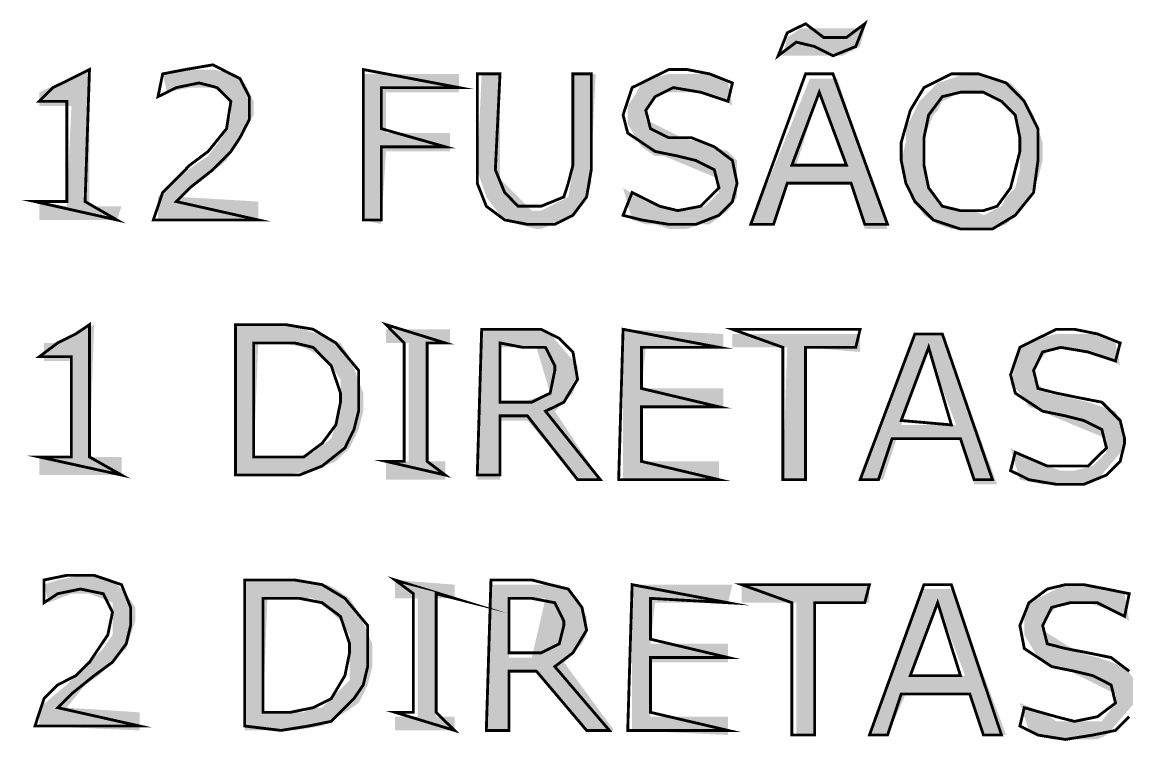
# Model space of a CAD drawing. Header units: millimetres. Extents: x 688550 to 690417, y 7458888 to 7459543.
# Drawn here: x 690041.68 to 690059.63, y 7459474.12 to 7459485.8 of the extents above; entities that cross this region are included whole.
import ezdxf

# ---------------------------------------------------------------- set-up
doc = ezdxf.new("R2010")
doc.units = ezdxf.units.MM
doc.header["$LTSCALE"] = 3
doc.header["$MEASUREMENT"] = 0
doc.layers.add('H', color=7, linetype='Continuous')
doc.layers.add('P', color=7, linetype='Continuous')

msp = doc.modelspace()

# ---------------------------------------------------------------- hatches: boundary and pattern name
at = {"layer": 'H', "linetype": 'Continuous'}
for points in [[(690054.0433513868, 7459485.25288792), (690054.1147513867, 7459485.551087922), (690054.3373513864, 7459485.698087924), (690055.3747513865, 7459485.698087924), (690055.2991513867, 7459485.404087923), (690055.0051513864, 7459485.25288792), (690054.2617513867, 7459485.25288792), (690054.0433513868, 7459485.25288792)], [(690043.2241513866, 7459482.585887922), (690041.9641513865, 7459482.585887922), (690041.9641513865, 7459482.884087924), (690042.4093513867, 7459482.808487924), (690042.4849513868, 7459484.438087922), (690041.9641513865, 7459484.438087922), (690041.9641513865, 7459484.660687923), (690042.7789513865, 7459485.030287924), (690042.7789513865, 7459482.808487924), (690043.2997513864, 7459482.808487924), (690043.2241513866, 7459482.585887922)], [(690045.5215513868, 7459482.585887922), (690043.8919513866, 7459482.585887922), (690043.8919513866, 7459482.959687921), (690044.1145513863, 7459483.182287923), (690044.4841513864, 7459483.476287924), (690044.7067513869, 7459483.623287925), (690044.9293513866, 7459483.921487922), (690045.0049513867, 7459484.068487924), (690045.0763513866, 7459484.291087925), (690045.0763513866, 7459484.438087922), (690045.0049513867, 7459484.589287922), (690044.7823513863, 7459484.736287924), (690044.4085513867, 7459484.736287924), (690044.0389513869, 7459484.660687923), (690043.9675513867, 7459484.958887925), (690044.1901513868, 7459485.030287924), (690044.5597513865, 7459485.030287924), (690044.7823513863, 7459485.030287924), (690045.1519513864, 7459484.958887925), (690045.2989513864, 7459484.811887924), (690045.4459513867, 7459484.513687922), (690045.4459513867, 7459484.291087925), (690045.0049513867, 7459483.551887924), (690044.6311513864, 7459483.253687922), (690044.2615513867, 7459482.959687921), (690045.5215513868, 7459482.884087924), (690045.5215513868, 7459482.585887922)], [(690047.5207513864, 7459482.514487923), (690047.2267513868, 7459482.585887922), (690047.2267513868, 7459484.958887925), (690048.7807513865, 7459484.958887925), (690048.7807513865, 7459484.660687923), (690047.5963513865, 7459484.660687923), (690047.5963513865, 7459483.997087922), (690048.6337513865, 7459483.997087922), (690048.6337513865, 7459483.69888792), (690047.5963513865, 7459483.69888792), (690047.5207513864, 7459482.514487923)], [(690050.0407513867, 7459482.438887923), (690049.7425513868, 7459482.514487923), (690049.4485513865, 7459482.661487922), (690049.2259513867, 7459482.959687921), (690049.0789513867, 7459483.400687924), (690049.1503513866, 7459484.958887925), (690049.4485513865, 7459484.958887925), (690049.4485513865, 7459483.476287924), (690049.4485513865, 7459483.253687922), (690049.9651513866, 7459482.737087925), (690050.1163513864, 7459482.737087925), (690050.5573513864, 7459482.959687921), (690050.6329513865, 7459483.400687924), (690050.6329513865, 7459484.958887925), (690051.0025513866, 7459484.958887925), (690050.9311513867, 7459483.476287924), (690050.9311513867, 7459483.182287923), (690050.8555513863, 7459482.959687921), (690050.7799513869, 7459482.808487924), (690050.4859513865, 7459482.585887922), (690050.1163513864, 7459482.438887923), (690050.0407513867, 7459482.438887923)], [(690052.1911513868, 7459482.438887923), (690051.9685513864, 7459482.514487923), (690051.8173513865, 7459482.514487923), (690051.5947513868, 7459482.585887922), (690051.4477513868, 7459483.106687923), (690051.8173513865, 7459482.884087924), (690052.0399513863, 7459482.808487924), (690052.2625513867, 7459482.737087925), (690052.4851513865, 7459482.737087925), (690052.7833513867, 7459482.808487924), (690053.0059513868, 7459483.03108792), (690053.0059513868, 7459483.253687922), (690052.1155513867, 7459483.623287925), (690051.9685513864, 7459483.623287925), (690051.7459513866, 7459483.774487923), (690051.5233513869, 7459484.144087924), (690051.5233513869, 7459484.438087922), (690051.6703513865, 7459484.660687923), (690051.7459513866, 7459484.811887924), (690051.8929513866, 7459484.883287922), (690052.1911513868, 7459484.958887925), (690052.5607513866, 7459484.958887925), (690052.7833513867, 7459484.958887925), (690053.0059513868, 7459484.883287922), (690053.1529513864, 7459484.811887924), (690053.2243513863, 7459484.438087922), (690053.0059513868, 7459484.589287922), (690052.5607513866, 7459484.660687923), (690052.2625513867, 7459484.660687923), (690052.0399513863, 7459484.660687923), (690051.8929513866, 7459484.513687922), (690051.8173513865, 7459484.36668792), (690051.8173513865, 7459484.215487923), (690052.4095513864, 7459483.921487922), (690052.7077513862, 7459483.845887922), (690053.1529513864, 7459483.69888792), (690053.2999513868, 7459483.551887924), (690053.2999513868, 7459483.329287922), (690053.2999513868, 7459483.106687923), (690053.2999513868, 7459482.959687921), (690053.1529513864, 7459482.737087925), (690052.8547513866, 7459482.514487923), (690052.7077513862, 7459482.514487923), (690052.4851513865, 7459482.438887923), (690052.1911513868, 7459482.438887923)], [(690057.0043513867, 7459482.438887923), (690056.7817513866, 7459482.438887923), (690056.5591513865, 7459482.514487923), (690056.3365513867, 7459482.661487922), (690056.1139513867, 7459483.03108792), (690055.9669513867, 7459483.551887924), (690056.0425513868, 7459483.845887922), (690056.0425513868, 7459484.068487924), (690056.2651513865, 7459484.513687922), (690056.5591513865, 7459484.811887924), (690056.7817513866, 7459484.883287922), (690057.0043513867, 7459484.958887925), (690057.2269513864, 7459484.958887925), (690057.525151387, 7459484.883287922), (690057.7435513865, 7459484.811887924), (690057.8947513867, 7459484.660687923), (690058.1173513865, 7459484.291087925), (690058.2643513868, 7459483.845887922), (690058.2643513868, 7459483.551887924), (690058.1887513867, 7459483.253687922), (690057.9661513866, 7459482.808487924), (690057.6721513866, 7459482.514487923), (690057.4495513865, 7459482.438887923), (690057.2269513864, 7459482.438887923), (690057.3025513865, 7459482.661487922), (690057.5965513869, 7459482.808487924), (690057.6721513866, 7459482.959687921), (690057.8191513866, 7459483.106687923), (690057.8947513867, 7459483.400687924), (690057.8947513867, 7459483.623287925), (690057.8947513867, 7459483.921487922), (690057.8191513866, 7459484.291087925), (690057.7435513865, 7459484.36668792), (690057.5965513869, 7459484.513687922), (690057.3025513865, 7459484.660687923), (690056.9287513862, 7459484.660687923), (690056.6347513866, 7459484.513687922), (690056.5591513865, 7459484.36668792), (690056.4877513866, 7459484.291087925), (690056.3365513867, 7459483.921487922), (690056.3365513867, 7459483.476287924), (690056.4121513868, 7459483.106687923), (690056.6347513866, 7459482.808487924), (690056.9287513862, 7459482.737087925), (690057.1513513867, 7459482.737087925), (690057.3025513865, 7459482.661487922), (690057.2269513864, 7459482.438887923), (690057.0043513867, 7459482.438887923)], [(690055.3747513865, 7459482.438887923), (690055.1521513867, 7459483.182287923), (690054.1147513867, 7459483.182287923), (690054.2617513867, 7459483.476287924), (690055.0765513863, 7459483.476287924), (690054.6355513866, 7459484.660687923), (690054.2617513867, 7459483.476287924), (690054.1147513867, 7459483.182287923), (690053.8921513862, 7459482.514487923), (690053.5225513865, 7459482.514487923), (690054.4843513868, 7459484.883287922), (690054.9295513866, 7459484.883287922), (690055.7443513869, 7459482.438887923), (690055.3747513865, 7459482.438887923)], [(690043.2997513864, 7459478.440487923), (690041.9641513865, 7459478.440487923), (690041.9641513865, 7459478.734487921), (690042.4849513868, 7459478.734487921), (690042.4849513868, 7459480.292687923), (690042.0397513866, 7459480.292687923), (690042.0397513866, 7459480.586687923), (690042.186751387, 7459480.586687923), (690042.8545513869, 7459480.884887923), (690042.7789513865, 7459478.734487921), (690043.2997513864, 7459478.734487921), (690043.2997513864, 7459478.440487923)], [(690045.7441513865, 7459478.440487923), (690045.1519513864, 7459478.440487923), (690045.1519513864, 7459480.884887923), (690045.9667513863, 7459480.884887923), (690046.2607513866, 7459480.80928792), (690046.4833513864, 7459480.733687925), (690046.6345513862, 7459480.662287924), (690046.8571513867, 7459480.586687923), (690047.0041513867, 7459480.364087922), (690047.2267513868, 7459479.771887922), (690047.2267513868, 7459479.477887921), (690047.1511513863, 7459479.179687925), (690047.0041513867, 7459478.881487923), (690046.7815513866, 7459478.663087922), (690046.4119513865, 7459478.511887925), (690045.8911513869, 7459478.440487923), (690045.8911513869, 7459478.734487921), (690046.1137513866, 7459478.734487921), (690046.2607513866, 7459478.734487921), (690046.4119513865, 7459478.810087921), (690046.7059513868, 7459479.032687923), (690046.8571513867, 7459479.477887921), (690046.8571513867, 7459479.624887923), (690046.8571513867, 7459479.994487924), (690046.7059513868, 7459480.217087923), (690046.5589513868, 7459480.364087922), (690046.2607513866, 7459480.515287925), (690045.8911513869, 7459480.586687923), (690045.5215513868, 7459480.586687923), (690045.4459513867, 7459478.734487921), (690045.8911513869, 7459478.734487921), (690045.8911513869, 7459478.440487923), (690045.7441513865, 7459478.440487923)], [(690047.5963513865, 7459478.364887923), (690047.5963513865, 7459478.663087922), (690047.9659513866, 7459478.663087922), (690047.9659513866, 7459480.586687923), (690047.5963513865, 7459480.586687923), (690047.5963513865, 7459480.80928792), (690048.6337513865, 7459480.80928792), (690048.6337513865, 7459480.586687923), (690048.2641513865, 7459480.586687923), (690048.2641513865, 7459478.663087922), (690048.5581513868, 7459478.663087922), (690048.5581513868, 7459478.364887923), (690047.5963513865, 7459478.364887923)], [(690050.7085513866, 7459478.364887923), (690049.8937513867, 7459479.326687924), (690049.4485513865, 7459479.326687924), (690049.4485513865, 7459479.624887923), (690049.8181513866, 7459479.624887923), (690050.2633513868, 7459479.771887922), (690050.0407513867, 7459480.515287925), (690049.8181513866, 7459480.515287925), (690049.4485513865, 7459480.515287925), (690049.4485513865, 7459479.624887923), (690049.4485513865, 7459479.326687924), (690049.4485513865, 7459478.364887923), (690049.0789513867, 7459478.364887923), (690049.1503513866, 7459480.80928792), (690049.8181513866, 7459480.80928792), (690050.1163513864, 7459480.80928792), (690050.2633513868, 7459480.733687925), (690050.7085513866, 7459480.217087923), (690050.7085513866, 7459479.994487924), (690050.6329513865, 7459479.771887922), (690050.3389513869, 7459479.477887921), (690051.0781513867, 7459478.364887923), (690050.7085513866, 7459478.364887923)], [(690053.0059513868, 7459478.364887923), (690051.4477513868, 7459478.364887923), (690051.4477513868, 7459480.80928792), (690053.0773513867, 7459480.733687925), (690053.0773513867, 7459480.515287925), (690051.8173513865, 7459480.515287925), (690051.7459513866, 7459479.847487925), (690053.0773513867, 7459479.847487925), (690053.0773513867, 7459479.549287923), (690051.7459513866, 7459479.549287923), (690051.7459513866, 7459478.663087922), (690053.0059513868, 7459478.663087922), (690053.0059513868, 7459478.364887923)], [(690054.0433513868, 7459478.364887923), (690054.1147513867, 7459480.515287925), (690053.2243513863, 7459480.515287925), (690053.2243513863, 7459480.733687925), (690055.2991513867, 7459480.733687925), (690055.2991513867, 7459480.439687922), (690054.4129513865, 7459480.515287925), (690054.4129513865, 7459478.364887923), (690054.0433513868, 7459478.364887923)], [(690057.1513513867, 7459478.289287923), (690056.9287513862, 7459479.032687923), (690056.8573513863, 7459479.255287925), (690056.4121513868, 7459480.439687922), (690055.9669513867, 7459479.255287925), (690056.8573513863, 7459479.255287925), (690056.9287513862, 7459479.032687923), (690055.8913513866, 7459479.032687923), (690055.6729513863, 7459478.364887923), (690055.2991513867, 7459478.364887923), (690056.1895513864, 7459480.733687925), (690056.6347513866, 7459480.733687925), (690057.525151387, 7459478.289287923), (690057.1513513867, 7459478.289287923)], [(690058.4869513866, 7459478.289287923), (690058.2643513868, 7459478.289287923), (690057.8947513867, 7459478.364887923), (690057.7435513865, 7459478.881487923), (690058.1173513865, 7459478.663087922), (690058.3399513866, 7459478.587487925), (690058.5583513865, 7459478.511887925), (690058.7809513869, 7459478.511887925), (690059.0791513867, 7459478.587487925), (690059.2261513864, 7459478.734487921), (690059.3017513865, 7459478.810087921), (690059.3017513865, 7459479.032687923), (690058.4113513865, 7459479.402287921), (690058.2643513868, 7459479.477887921), (690058.0417513864, 7459479.549287923), (690057.8947513867, 7459479.771887922), (690057.7435513865, 7459479.918887923), (690057.8191513866, 7459480.217087923), (690057.8947513867, 7459480.515287925), (690058.0417513864, 7459480.586687923), (690058.1887513867, 7459480.662287924), (690058.4869513866, 7459480.733687925), (690058.8565513866, 7459480.733687925), (690059.0791513867, 7459480.733687925), (690059.4487513868, 7459480.586687923), (690059.5243513866, 7459480.217087923), (690059.3017513865, 7459480.364087922), (690058.7095513863, 7459480.515287925), (690058.3399513866, 7459480.439687922), (690058.1173513865, 7459480.217087923), (690058.1173513865, 7459479.994487924), (690058.3399513866, 7459479.771887922), (690058.7095513863, 7459479.696287922), (690059.0035513866, 7459479.624887923), (690059.4487513868, 7459479.477887921), (690059.5957513865, 7459479.104087922), (690059.5957513865, 7459478.881487923), (690059.1547513865, 7459478.364887923), (690059.0035513866, 7459478.289287923), (690058.7809513869, 7459478.289287923), (690058.4869513866, 7459478.289287923)], [(690043.5937513867, 7459474.290887923), (690041.9641513865, 7459474.362287925), (690041.9641513865, 7459474.660487921), (690042.4093513867, 7459475.030087925), (690042.5563513867, 7459475.181287922), (690042.7789513865, 7459475.399687923), (690043.0015513866, 7459475.622287924), (690043.1527513867, 7459475.844887921), (690043.1527513867, 7459475.996087921), (690043.1527513867, 7459476.214487921), (690043.1527513867, 7459476.365687924), (690042.7789513865, 7459476.512687921), (690042.6319513865, 7459476.512687921), (690042.4849513868, 7459476.512687921), (690042.1153513864, 7459476.365687924), (690042.0397513866, 7459476.659687922), (690042.2623513864, 7459476.735287922), (690042.6319513865, 7459476.810887923), (690042.9301513863, 7459476.810887923), (690043.1527513867, 7459476.735287922), (690043.3753513865, 7459476.512687921), (690043.5223513868, 7459476.290087924), (690043.5223513868, 7459476.067487922), (690043.3753513865, 7459475.622287924), (690043.0771513866, 7459475.328287921), (690042.9301513863, 7459475.181287922), (690042.7075513866, 7459475.030087925), (690042.4093513867, 7459474.660487921), (690043.5937513867, 7459474.584887921), (690043.5937513867, 7459474.290887923)], [(690045.8911513869, 7459474.290887923), (690045.2989513864, 7459474.290887923), (690045.2989513864, 7459476.735287922), (690046.1137513866, 7459476.735287922), (690046.4119513865, 7459476.659687922), (690046.6345513862, 7459476.659687922), (690046.7815513866, 7459476.588287921), (690047.0041513867, 7459476.437087923), (690047.1511513863, 7459476.214487921), (690047.3737513868, 7459475.697887924), (690047.3737513868, 7459475.328287921), (690047.2981513867, 7459475.030087925), (690047.1511513863, 7459474.736087924), (690046.9285513866, 7459474.584887921), (690046.5589513868, 7459474.362287925), (690046.1137513866, 7459474.290887923), (690046.0423513867, 7459474.584887921), (690046.2607513866, 7459474.584887921), (690046.4119513865, 7459474.660487921), (690046.5589513868, 7459474.660487921), (690046.8571513867, 7459474.958687923), (690047.0041513867, 7459475.105687922), (690047.0041513867, 7459475.399687923), (690047.0041513867, 7459475.475287923), (690047.0041513867, 7459475.844887921), (690046.8571513867, 7459476.067487922), (690046.7059513868, 7459476.214487921), (690046.4119513865, 7459476.437087923), (690046.0423513867, 7459476.437087923), (690045.6685513865, 7459476.437087923), (690045.5971513866, 7459474.584887921), (690046.0423513867, 7459474.584887921), (690046.1137513866, 7459474.290887923), (690045.8911513869, 7459474.290887923)], [(690047.7433513869, 7459474.290887923), (690047.7433513869, 7459474.513487922), (690048.1129513866, 7459474.513487922), (690048.1129513866, 7459476.437087923), (690047.7433513869, 7459476.437087923), (690047.7433513869, 7459476.735287922), (690048.7093513866, 7459476.659687922), (690048.7093513866, 7459476.437087923), (690048.4111513868, 7459476.437087923), (690048.4111513868, 7459474.513487922), (690048.7093513866, 7459474.513487922), (690048.7093513866, 7459474.290887923), (690047.7433513869, 7459474.290887923)], [(690050.8555513863, 7459474.290887923), (690050.0407513867, 7459475.252687921), (690049.5955513868, 7459475.252687921), (690049.5955513868, 7459475.475287923), (690049.9651513866, 7459475.475287923), (690050.1877513863, 7459476.437087923), (690049.5955513868, 7459476.437087923), (690049.5955513868, 7459475.475287923), (690049.5955513868, 7459475.252687921), (690049.5955513868, 7459474.290887923), (690049.2259513867, 7459474.290887923), (690049.3015513865, 7459476.659687922), (690049.9651513866, 7459476.659687922), (690050.2633513868, 7459476.659687922), (690050.4103513868, 7459476.659687922), (690050.6329513865, 7459476.512687921), (690050.8555513863, 7459476.143087923), (690050.8555513863, 7459475.844887921), (690050.7799513869, 7459475.697887924), (690050.4859513865, 7459475.399687923), (690051.3007513864, 7459474.290887923), (690050.8555513863, 7459474.290887923)], [(690053.1529513864, 7459474.215287923), (690051.5947513868, 7459474.290887923), (690051.5947513868, 7459476.659687922), (690053.2243513863, 7459476.659687922), (690053.1529513864, 7459476.365687924), (690051.9685513864, 7459476.365687924), (690051.8929513866, 7459475.697887924), (690053.1529513864, 7459475.697887924), (690053.1529513864, 7459475.399687923), (690051.8929513866, 7459475.399687923), (690051.8929513866, 7459474.513487922), (690053.1529513864, 7459474.513487922), (690053.1529513864, 7459474.215287923)], [(690054.2617513867, 7459474.215287923), (690054.2617513867, 7459476.365687924), (690053.3755513869, 7459476.365687924), (690053.3755513869, 7459476.659687922), (690055.4503513866, 7459476.659687922), (690055.4503513866, 7459476.365687924), (690054.5599513869, 7459476.365687924), (690054.5599513869, 7459474.215287923), (690054.2617513867, 7459474.215287923)], [(690058.7095513863, 7459474.143887924), (690058.4113513865, 7459474.143887924), (690058.0417513864, 7459474.290887923), (690057.8947513867, 7459474.736087924), (690058.2643513868, 7459474.584887921), (690058.4869513866, 7459474.437887922), (690058.7095513863, 7459474.437887922), (690058.9321513867, 7459474.437887922), (690059.2261513864, 7459474.437887922), (690059.4487513868, 7459474.736087924), (690059.4487513868, 7459474.883087923), (690058.5583513865, 7459475.328287921), (690058.4113513865, 7459475.328287921), (690058.1887513867, 7459475.475287923), (690057.9661513866, 7459475.844887921), (690057.9661513866, 7459476.143087923), (690058.0417513864, 7459476.365687924), (690058.1887513867, 7459476.437087923), (690058.3399513866, 7459476.512687921), (690058.6339513866, 7459476.659687922), (690058.8565513866, 7459476.659687922), (690059.2261513864, 7459476.588287921), (690059.4487513868, 7459476.588287921), (690059.5957513865, 7459476.512687921), (690059.6713513866, 7459476.067487922), (690059.4487513868, 7459476.214487921), (690059.0035513866, 7459476.365687924), (690058.7095513863, 7459476.365687924), (690058.4869513866, 7459476.290087924), (690058.2643513868, 7459476.067487922), (690058.2643513868, 7459475.920487921), (690058.8565513866, 7459475.550887923), (690059.1547513865, 7459475.475287923), (690059.5957513865, 7459475.328287921), (690059.8183513866, 7459475.030087925), (690059.8183513866, 7459474.807487923), (690059.3017513865, 7459474.215287923), (690059.1547513865, 7459474.143887924), (690058.9321513867, 7459474.143887924), (690058.7095513863, 7459474.143887924)], [(690057.3025513865, 7459474.215287923), (690057.0799513868, 7459474.883087923), (690057.0043513867, 7459475.181287922), (690056.5591513865, 7459476.365687924), (690056.1139513867, 7459475.181287922), (690057.0043513867, 7459475.181287922), (690057.0799513868, 7459474.883087923), (690056.0425513868, 7459474.883087923), (690055.7443513869, 7459474.215287923), (690055.4503513866, 7459474.215287923), (690056.3365513867, 7459476.588287921), (690056.7817513866, 7459476.588287921), (690057.6721513866, 7459474.215287923), (690057.3025513865, 7459474.215287923)]]:
    msp.add_hatch(color=256, dxfattribs=at).paths.add_polyline_path(points)

# ---------------------------------------------------------------- linework, layer by layer
at = {"layer": 'P', "const_width": 0.0462}
for points in [[(690055.3747513865, 7459485.773687921), (690055.0765513863, 7459485.551087922), (690054.7069513865, 7459485.551087922), (690054.4129513865, 7459485.773687921), (690054.1147513867, 7459485.626687925), (690053.9677513867, 7459485.25288792), (690054.2617513867, 7459485.475487922), (690054.5599513869, 7459485.404087923), (690054.8581513867, 7459485.25288792), (690055.2277513868, 7459485.404087923), (690055.3747513865, 7459485.773687921), (690055.3747513865, 7459485.773687921)], [(690045.5215513868, 7459482.585887922), (690044.1901513868, 7459482.884087924), (690044.4085513867, 7459483.106687923), (690044.7823513863, 7459483.400687924), (690045.0763513866, 7459483.69888792), (690045.223351387, 7459483.921487922), (690045.3745513868, 7459484.215487923), (690045.3745513868, 7459484.589287922), (690045.223351387, 7459484.883287922), (690044.7823513863, 7459485.105887922), (690044.3371513868, 7459485.030287924), (690043.9675513867, 7459484.958887925), (690043.8919513866, 7459484.589287922), (690044.1901513868, 7459484.736287924), (690044.5597513865, 7459484.811887924), (690044.8537513865, 7459484.736287924), (690045.0763513866, 7459484.513687922), (690045.0049513867, 7459484.068487924), (690044.7067513869, 7459483.69888792), (690044.4085513867, 7459483.476287924), (690044.1901513868, 7459483.253687922), (690043.9675513867, 7459483.03108792), (690043.8163513865, 7459482.585887922), (690045.5215513868, 7459482.585887922), (690045.5215513868, 7459482.585887922)], [(690043.2241513866, 7459482.585887922), (690042.7075513866, 7459482.884087924), (690042.7789513865, 7459485.030287924), (690042.4849513868, 7459484.883287922), (690042.186751387, 7459484.736287924), (690041.9641513865, 7459484.513687922), (690042.4093513867, 7459484.513687922), (690042.4093513867, 7459482.884087924), (690041.8927513866, 7459482.884087924), (690043.2241513866, 7459482.585887922), (690043.2241513866, 7459482.585887922)], [(690048.7807513865, 7459484.736287924), (690047.2267513868, 7459485.030287924), (690047.2267513868, 7459482.585887922), (690047.5207513864, 7459482.585887922), (690047.5207513864, 7459483.774487923), (690048.5581513868, 7459483.774487923), (690047.5207513864, 7459484.068487924), (690047.5207513864, 7459484.736287924), (690048.7807513865, 7459484.736287924), (690048.7807513865, 7459484.736287924)], [(690050.9311513867, 7459483.551887924), (690050.9311513867, 7459484.958887925), (690050.6329513865, 7459484.958887925), (690050.6329513865, 7459483.476287924), (690050.5573513864, 7459483.182287923), (690050.4859513865, 7459482.959687921), (690050.1163513864, 7459482.808487924), (690049.7425513868, 7459482.808487924), (690049.5241513866, 7459483.03108792), (690049.3729513864, 7459483.400687924), (690049.4485513865, 7459484.958887925), (690049.0789513867, 7459484.958887925), (690049.0789513867, 7459483.551887924), (690049.0789513867, 7459483.182287923), (690049.2259513867, 7459482.808487924), (690049.5241513866, 7459482.585887922), (690049.8937513867, 7459482.514487923), (690050.3389513869, 7459482.514487923), (690050.6329513865, 7459482.661487922), (690050.8555513863, 7459482.959687921), (690050.9311513867, 7459483.400687924), (690050.9311513867, 7459483.551887924), (690050.9311513867, 7459483.551887924)], [(690053.2999513868, 7459483.182287923), (690053.2243513863, 7459483.551887924), (690052.9303513867, 7459483.774487923), (690052.5607513866, 7459483.921487922), (690052.1911513868, 7459483.921487922), (690051.8929513866, 7459484.068487924), (690051.8173513865, 7459484.36668792), (690051.9685513864, 7459484.589287922), (690052.2625513867, 7459484.736287924), (690052.7077513862, 7459484.660687923), (690053.1529513864, 7459484.513687922), (690053.2243513863, 7459484.811887924), (690052.8547513866, 7459484.958887925), (690052.4851513865, 7459485.030287924), (690052.1911513868, 7459485.030287924), (690051.8929513866, 7459484.883287922), (690051.5947513868, 7459484.736287924), (690051.4477513868, 7459484.291087925), (690051.5233513869, 7459483.997087922), (690051.9685513864, 7459483.69888792), (690052.3381513865, 7459483.623287925), (690052.6321513868, 7459483.551887924), (690052.9303513867, 7459483.400687924), (690053.0059513868, 7459483.106687923), (690052.7077513862, 7459482.808487924), (690052.3381513865, 7459482.737087925), (690052.0399513863, 7459482.808487924), (690051.5947513868, 7459483.03108792), (690051.4477513868, 7459482.661487922), (690051.7459513866, 7459482.585887922), (690052.1911513868, 7459482.514487923), (690052.6321513868, 7459482.514487923), (690053.0059513868, 7459482.661487922), (690053.2243513863, 7459482.884087924), (690053.2999513868, 7459483.182287923), (690053.2999513868, 7459483.182287923), (690053.2999513868, 7459483.182287923)], [(690055.7443513869, 7459482.514487923), (690054.8581513867, 7459484.958887925), (690054.4129513865, 7459484.958887925), (690053.5225513865, 7459482.514487923), (690053.8921513862, 7459482.514487923), (690054.1147513867, 7459483.182287923), (690055.1521513867, 7459483.182287923), (690055.3747513865, 7459482.514487923), (690055.7443513869, 7459482.514487923), (690055.7443513869, 7459482.514487923)], [(690057.8947513867, 7459484.589287922), (690057.6721513866, 7459484.811887924), (690057.2269513864, 7459484.958887925), (690056.7817513866, 7459484.958887925), (690056.3365513867, 7459484.736287924), (690056.1139513867, 7459484.36668792), (690055.9669513867, 7459483.845887922), (690055.9669513867, 7459483.551887924), (690056.0425513868, 7459483.182287923), (690056.1895513864, 7459482.884087924), (690056.4877513866, 7459482.585887922), (690056.9287513862, 7459482.438887923), (690057.4495513865, 7459482.438887923), (690057.8191513866, 7459482.661487922), (690058.1173513865, 7459483.03108792), (690058.1887513867, 7459483.551887924), (690058.1887513867, 7459484.068487924), (690057.9661513866, 7459484.513687922), (690057.8947513867, 7459484.589287922), (690057.8947513867, 7459484.589287922)], [(690055.0765513863, 7459483.476287924), (690054.1903513864, 7459483.476287924), (690054.6355513866, 7459484.660687923), (690055.0765513863, 7459483.476287924), (690055.0765513863, 7459483.476287924)], [(690057.8947513867, 7459483.69888792), (690057.7435513865, 7459483.106687923), (690057.525151387, 7459482.808487924), (690057.3025513865, 7459482.737087925), (690056.9287513862, 7459482.737087925), (690056.6347513866, 7459482.808487924), (690056.4121513868, 7459483.106687923), (690056.3365513867, 7459483.476287924), (690056.3365513867, 7459483.921487922), (690056.4121513868, 7459484.291087925), (690056.6347513866, 7459484.589287922), (690056.9287513862, 7459484.660687923), (690057.3025513865, 7459484.660687923), (690057.5965513869, 7459484.513687922), (690057.8191513866, 7459484.291087925), (690057.8947513867, 7459483.921487922), (690057.8947513867, 7459483.69888792), (690057.8947513867, 7459483.69888792)], [(690043.2997513864, 7459478.440487923), (690042.7789513865, 7459478.734487921), (690042.7789513865, 7459480.884887923), (690042.5563513867, 7459480.733687925), (690042.2623513864, 7459480.586687923), (690041.9641513865, 7459480.364087922), (690042.4849513868, 7459480.364087922), (690042.4849513868, 7459478.734487921), (690041.9641513865, 7459478.734487921), (690043.2997513864, 7459478.440487923), (690043.2997513864, 7459478.440487923)], [(690047.1511513863, 7459479.624887923), (690047.1511513863, 7459480.14148792), (690046.7815513866, 7459480.586687923), (690046.4119513865, 7459480.80928792), (690045.9667513863, 7459480.884887923), (690045.1519513864, 7459480.884887923), (690045.1519513864, 7459478.440487923), (690045.7441513865, 7459478.440487923), (690046.1893513867, 7459478.440487923), (690046.5589513868, 7459478.587487925), (690046.9285513866, 7459478.881487923), (690047.0755513869, 7459479.179687925), (690047.1511513863, 7459479.477887921), (690047.1511513863, 7459479.624887923), (690047.1511513863, 7459479.624887923)], [(690048.5581513868, 7459478.440487923), (690048.2641513865, 7459478.663087922), (690048.2641513865, 7459480.586687923), (690048.5581513868, 7459480.586687923), (690047.5963513865, 7459480.884887923), (690047.8903513865, 7459480.586687923), (690047.8903513865, 7459478.663087922), (690047.5963513865, 7459478.663087922), (690048.5581513868, 7459478.440487923), (690048.5581513868, 7459478.440487923)], [(690051.0781513867, 7459478.364887923), (690050.1877513863, 7459479.477887921), (690050.4859513865, 7459479.624887923), (690050.7085513866, 7459479.994487924), (690050.6329513865, 7459480.439687922), (690050.4103513868, 7459480.662287924), (690050.1163513864, 7459480.80928792), (690049.8181513866, 7459480.80928792), (690049.1503513866, 7459480.80928792), (690049.0789513867, 7459478.440487923), (690049.4485513865, 7459478.440487923), (690049.4485513865, 7459479.402287921), (690049.8937513867, 7459479.402287921), (690050.7085513866, 7459478.364887923), (690051.0781513867, 7459478.364887923), (690051.0781513867, 7459478.364887923)], [(690053.0059513868, 7459478.364887923), (690051.7459513866, 7459478.663087922), (690051.7459513866, 7459479.549287923), (690053.0059513868, 7459479.549287923), (690051.7459513866, 7459479.847487925), (690051.7459513866, 7459480.515287925), (690053.0059513868, 7459480.515287925), (690051.4477513868, 7459480.80928792), (690051.3763513865, 7459478.364887923), (690053.0059513868, 7459478.364887923), (690053.0059513868, 7459478.364887923)], [(690055.2277513868, 7459480.515287925), (690055.2991513867, 7459480.80928792), (690053.2243513863, 7459480.80928792), (690054.0433513868, 7459480.515287925), (690054.0433513868, 7459478.364887923), (690054.4129513865, 7459478.364887923), (690054.4129513865, 7459480.515287925), (690055.2277513868, 7459480.515287925), (690055.2277513868, 7459480.515287925)], [(690059.5957513865, 7459479.032687923), (690059.5243513866, 7459479.326687924), (690059.2261513864, 7459479.624887923), (690058.8565513866, 7459479.696287922), (690058.4869513866, 7459479.771887922), (690058.1887513867, 7459479.847487925), (690058.1173513865, 7459480.14148792), (690058.2643513868, 7459480.439687922), (690058.5583513865, 7459480.515287925), (690059.0035513866, 7459480.439687922), (690059.4487513868, 7459480.292687923), (690059.5243513866, 7459480.586687923), (690059.1547513865, 7459480.733687925), (690058.7809513869, 7459480.80928792), (690058.4869513866, 7459480.80928792), (690058.1887513867, 7459480.662287924), (690057.8947513867, 7459480.515287925), (690057.7435513865, 7459480.070087921), (690057.8191513866, 7459479.771887922), (690058.2643513868, 7459479.477887921), (690058.6339513866, 7459479.402287921), (690058.9321513867, 7459479.326687924), (690059.2261513864, 7459479.179687925), (690059.3017513865, 7459478.881487923), (690059.0035513866, 7459478.587487925), (690058.6339513866, 7459478.587487925), (690058.3399513866, 7459478.587487925), (690057.8191513866, 7459478.810087921), (690057.7435513865, 7459478.511887925), (690058.0417513864, 7459478.364887923), (690058.4869513866, 7459478.289287923), (690058.9321513867, 7459478.289287923), (690059.3017513865, 7459478.440487923), (690059.5243513866, 7459478.663087922), (690059.5957513865, 7459478.957087923), (690059.5957513865, 7459479.032687923), (690059.5957513865, 7459479.032687923)], [(690046.8571513867, 7459479.624887923), (690046.7815513866, 7459479.255287925), (690046.5589513868, 7459478.957087923), (690046.2607513866, 7459478.734487921), (690045.8911513869, 7459478.734487921), (690045.4459513867, 7459478.734487921), (690045.4459513867, 7459480.586687923), (690045.7441513865, 7459480.586687923), (690046.1137513866, 7459480.586687923), (690046.4119513865, 7459480.515287925), (690046.7059513868, 7459480.217087923), (690046.8571513867, 7459479.771887922), (690046.8571513867, 7459479.624887923), (690046.8571513867, 7459479.624887923)], [(690050.3389513869, 7459480.14148792), (690050.2633513868, 7459479.771887922), (690049.9651513866, 7459479.624887923), (690049.4485513865, 7459479.624887923), (690049.4485513865, 7459480.586687923), (690049.8181513866, 7459480.515287925), (690050.1877513863, 7459480.515287925), (690050.3389513869, 7459480.217087923), (690050.3389513869, 7459480.14148792), (690050.3389513869, 7459480.14148792)], [(690057.4495513865, 7459478.364887923), (690056.6347513866, 7459480.733687925), (690056.1895513864, 7459480.733687925), (690055.2991513867, 7459478.364887923), (690055.5973513866, 7459478.364887923), (690055.8199513867, 7459479.032687923), (690056.9287513862, 7459479.032687923), (690057.1513513867, 7459478.364887923), (690057.4495513865, 7459478.364887923), (690057.4495513865, 7459478.364887923)], [(690056.7817513866, 7459479.255287925), (690055.9669513867, 7459479.326687924), (690056.4121513868, 7459480.515287925), (690056.7817513866, 7459479.255287925), (690056.7817513866, 7459479.255287925)], [(690043.5937513867, 7459474.362287925), (690042.2623513864, 7459474.660487921), (690042.4849513868, 7459474.883087923), (690042.8545513869, 7459475.181287922), (690043.1527513867, 7459475.399687923), (690043.3753513865, 7459475.697887924), (690043.4467513864, 7459475.996087921), (690043.4467513864, 7459476.290087924), (690043.2997513864, 7459476.659687922), (690042.8545513869, 7459476.810887923), (690042.4093513867, 7459476.810887923), (690042.0397513866, 7459476.735287922), (690042.0397513866, 7459476.365687924), (690042.2623513864, 7459476.512687921), (690042.6319513865, 7459476.588287921), (690043.0015513866, 7459476.512687921), (690043.1527513867, 7459476.214487921), (690043.0771513866, 7459475.844887921), (690042.7789513865, 7459475.399687923), (690042.5563513867, 7459475.181287922), (690042.2623513864, 7459475.030087925), (690042.0397513866, 7459474.807487923), (690041.8927513866, 7459474.362287925), (690043.5937513867, 7459474.362287925), (690043.5937513867, 7459474.362287925)], [(690047.2981513867, 7459475.550887923), (690047.2981513867, 7459475.996087921), (690046.9285513866, 7459476.437087923), (690046.5589513868, 7459476.659687922), (690046.1137513866, 7459476.735287922), (690045.2989513864, 7459476.735287922), (690045.2989513864, 7459474.362287925), (690045.8911513869, 7459474.290887923), (690046.3363513864, 7459474.362287925), (690046.7059513868, 7459474.437887922), (690047.0755513869, 7459474.807487923), (690047.2267513868, 7459475.030087925), (690047.2981513867, 7459475.328287921), (690047.2981513867, 7459475.550887923), (690047.2981513867, 7459475.550887923)], [(690048.7093513866, 7459474.290887923), (690048.4111513868, 7459474.584887921), (690048.4111513868, 7459476.512687921), (690048.7093513866, 7459476.437087923), (690047.7433513869, 7459476.735287922), (690048.0415513867, 7459476.512687921), (690048.0415513867, 7459474.584887921), (690047.7433513869, 7459474.584887921), (690048.7093513866, 7459474.290887923), (690048.7093513866, 7459474.290887923)], [(690051.2251513867, 7459474.290887923), (690050.3389513869, 7459475.328287921), (690050.6329513865, 7459475.550887923), (690050.8555513863, 7459475.920487921), (690050.7799513869, 7459476.290087924), (690050.5573513864, 7459476.588287921), (690050.2633513868, 7459476.659687922), (690049.9651513866, 7459476.735287922), (690049.3015513865, 7459476.735287922), (690049.2259513867, 7459474.290887923), (690049.5955513868, 7459474.290887923), (690049.5955513868, 7459475.252687921), (690050.0407513867, 7459475.252687921), (690050.8555513863, 7459474.290887923), (690051.2251513867, 7459474.290887923), (690051.2251513867, 7459474.290887923)], [(690053.1529513864, 7459474.290887923), (690051.8929513866, 7459474.584887921), (690051.8929513866, 7459475.475287923), (690053.1529513864, 7459475.475287923), (690051.8929513866, 7459475.773487922), (690051.8929513866, 7459476.437087923), (690053.1529513864, 7459476.365687924), (690051.5947513868, 7459476.659687922), (690051.5233513869, 7459474.290887923), (690053.1529513864, 7459474.290887923), (690053.1529513864, 7459474.290887923)], [(690055.3747513865, 7459476.365687924), (690055.4503513866, 7459476.659687922), (690053.3755513869, 7459476.659687922), (690054.1903513864, 7459476.365687924), (690054.1903513864, 7459474.215287923), (690054.5599513869, 7459474.215287923), (690054.5599513869, 7459476.365687924), (690055.3747513865, 7459476.365687924), (690055.3747513865, 7459476.365687924)], [(690057.5965513869, 7459474.215287923), (690056.7817513866, 7459476.659687922), (690056.3365513867, 7459476.659687922), (690055.4503513866, 7459474.215287923), (690055.7443513869, 7459474.215287923), (690055.9669513867, 7459474.883087923), (690057.0799513868, 7459474.883087923), (690057.3025513865, 7459474.215287923), (690057.5965513869, 7459474.215287923), (690057.5965513869, 7459474.215287923)], [(690059.6713513866, 7459475.252687921), (690059.3773513869, 7459475.475287923), (690059.0035513866, 7459475.550887923), (690058.6339513866, 7459475.622287924), (690058.3399513866, 7459475.697887924), (690058.2643513868, 7459475.996087921), (690058.4113513865, 7459476.290087924), (690058.7095513863, 7459476.365687924), (690059.1547513865, 7459476.365687924), (690059.5957513865, 7459476.143087923), (690059.6713513866, 7459476.512687921), (690059.3017513865, 7459476.588287921), (690058.9321513867, 7459476.659687922), (690058.6339513866, 7459476.659687922), (690058.3399513866, 7459476.588287921), (690058.0417513864, 7459476.365687924), (690057.8947513867, 7459475.996087921), (690057.9661513866, 7459475.622287924), (690058.4113513865, 7459475.328287921), (690058.7809513869, 7459475.252687921), (690059.0791513867, 7459475.181287922), (690059.3773513869, 7459475.030087925), (690059.4487513868, 7459474.736087924), (690059.1547513865, 7459474.513487922), (690058.7809513869, 7459474.437887922), (690058.4869513866, 7459474.513487922), (690057.9661513866, 7459474.660487921), (690057.8947513867, 7459474.362287925), (690058.1887513867, 7459474.215287923), (690058.6339513866, 7459474.143887924), (690059.0791513867, 7459474.215287923), (690059.4487513868, 7459474.290887923), (690059.6713513866, 7459474.513487922)], [(690047.0041513867, 7459475.550887923), (690046.9285513866, 7459475.181287922), (690046.7059513868, 7459474.807487923), (690046.4119513865, 7459474.660487921), (690046.0423513867, 7459474.584887921), (690045.5971513866, 7459474.584887921), (690045.5971513866, 7459476.437087923), (690045.8911513869, 7459476.437087923), (690046.1893513867, 7459476.437087923), (690046.5589513868, 7459476.365687924), (690046.8571513867, 7459476.143087923), (690047.0041513867, 7459475.697887924), (690047.0041513867, 7459475.550887923), (690047.0041513867, 7459475.550887923)], [(690050.4859513865, 7459475.996087921), (690050.4103513868, 7459475.697887924), (690050.1163513864, 7459475.550887923), (690049.5955513868, 7459475.550887923), (690049.5955513868, 7459476.437087923), (690049.9651513866, 7459476.437087923), (690050.3389513869, 7459476.365687924), (690050.4859513865, 7459476.067487922), (690050.4859513865, 7459475.996087921), (690050.4859513865, 7459475.996087921)], [(690056.9287513862, 7459475.181287922), (690056.1139513867, 7459475.181287922), (690056.5591513865, 7459476.365687924), (690056.9287513862, 7459475.181287922), (690056.9287513862, 7459475.181287922)]]:
    msp.add_lwpolyline(points, dxfattribs=at)

doc.saveas('drawing.dxf')
